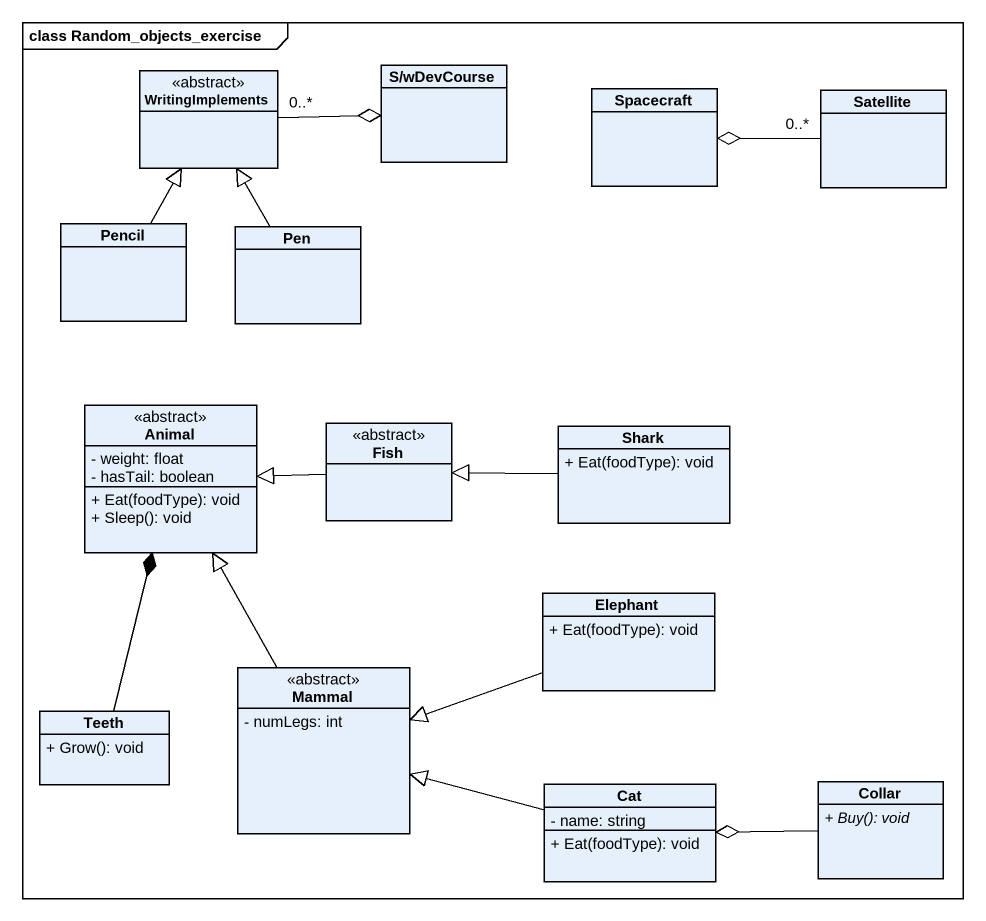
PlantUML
@startuml
mainframe class Random_objects_exercise
hide circle
hide empty members
skinparam classAttributeIconSize 0
class WritingImplements <<abstract>>
class "S/wDevCourse" as S_wDevCourse
class Spacecraft
class Satellite
class Pencil
class Pen
class Animal <<abstract>> {
  - weight: float
  - hasTail: boolean
  + Eat(foodType): void
  + Sleep(): void
}
class Fish <<abstract>>
class Shark {
  + Eat(foodType): void
}
class Elephant {
  + Eat(foodType): void
}
class Mammal <<abstract>> {
  - numLegs: int
}
class Teeth {
  + Grow(): void
}
class Cat {
  - name: string
  + Eat(foodType): void
}
class Collar {
  {abstract} + Buy(): void
}
WritingImplements "0..*" -right-o S_wDevCourse
Satellite "0..*" -left-o Spacecraft
Pencil -up-|> WritingImplements
Pen -up-|> WritingImplements
Fish -left-|> Animal
Shark -left-|> Fish
Elephant -left-|> Mammal
Mammal -up-|> Animal
Teeth -up-* Animal
Cat -left-|> Mammal
Collar -left-o Cat
@enduml
